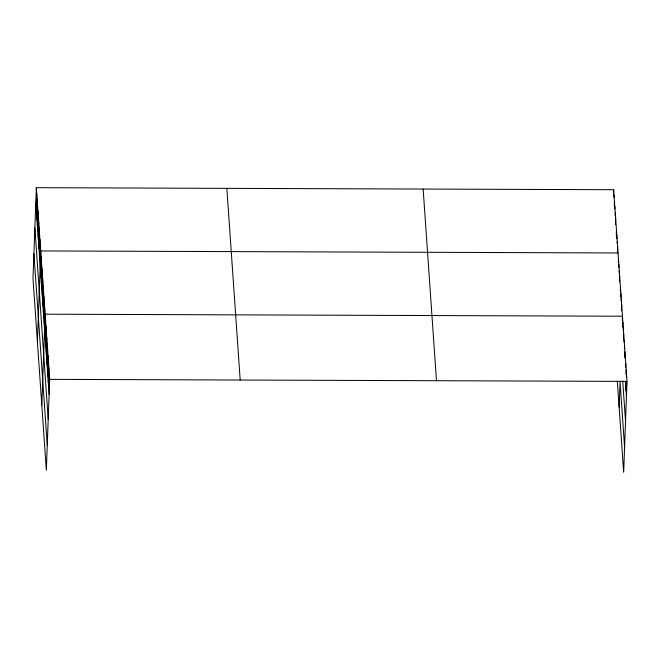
<?xml version="1.0" encoding="UTF-8"?>
<svg xmlns="http://www.w3.org/2000/svg" width="660" height="660" viewBox="0 0 660 660"><rect width="100%" height="100%" fill="white"/><g stroke="black" fill="none" stroke-linecap="round" stroke-linejoin="round"><path stroke-width="0.99" d="M36.333 187.688L33 278.611L46.34 470.283L49.673 379.351L36.333 187.688L613.66 189.717L627 381.389L623.667 472.312L617.331 381.274M36.184 208.461L36.737 193.438M36.581 214.211L37.133 199.188M36.985 219.962L37.538 204.938M37.381 225.712L37.933 210.688M37.785 231.462L38.338 216.43M38.181 237.212L38.734 222.181M38.585 242.962L39.138 227.931M38.981 248.713L39.534 233.681M39.386 254.463L39.938 239.431M39.781 260.213L40.334 245.182M37.397 341.863L40.739 250.932L618.065 252.97M40.582 271.714L41.134 256.682M40.986 277.464L41.539 262.433M41.382 283.214L41.935 268.183M41.786 288.964L42.339 273.933M42.182 294.715L42.735 279.683M42.586 300.465L43.139 285.433M42.983 306.215L43.535 291.184M43.387 311.965L43.939 296.934M43.783 317.716L44.335 302.684M44.187 323.466L44.74 308.435M41.803 405.108L45.136 314.185L622.462 316.222L622.322 320.232M44.995 335.14L45.548 320.108M45.408 341.063L45.961 326.032M45.82 346.987L46.373 331.955M46.233 352.91L46.786 337.887M46.645 358.834L47.198 343.81M47.058 364.757L47.611 349.734M47.47 370.681L48.023 355.658M47.883 376.604L48.436 361.581M48.295 382.528L48.848 367.504M48.708 388.459L49.261 373.428M613.478 194.733L613.66 189.717M613.99 197.472L614.064 195.467M614.279 206.233L614.46 201.218M614.79 208.972L614.864 206.968M615.153 215.729L615.26 212.718M615.442 224.483L615.664 218.468M616.283 234.976L616.465 229.969M616.754 238.73L616.861 235.719M617.191 243.474L617.265 241.469M617.446 253.234L617.661 247.22M618.321 262.729L618.461 258.72M618.758 267.473L618.865 264.47M619.154 273.224L619.261 270.221M619.443 281.985L619.666 275.971M620.317 291.481L620.466 287.471M620.722 297.231L620.862 293.221M621.192 300.976L621.266 298.972M621.448 310.736L621.662 304.722M619.13 407.146L620.053 382.099L624.583 447.265M622.693 327.154L622.875 322.146M623.213 330.074L623.288 328.07M623.518 339.001L623.7 333.993M624.038 341.921L624.112 339.916M624.418 348.851L624.525 345.848M624.715 357.778L624.938 351.772M625.614 367.628L625.762 363.619M625.622 384.565L625.738 381.562M625.993 374.55L626.175 369.542M626.035 390.489L626.365 381.48M626.513 377.471L626.587 375.466M49.673 379.351L627 381.389M625.416 381.604L626.447 396.421M622.71 380.977L625.531 421.468M423.142 189.049L436.483 380.721M226.85 188.356L240.19 380.028M35.78 202.711L49.12 394.383M34.864 227.758L48.205 419.43M33.916 253.564L47.256 445.236"/></g></svg>
